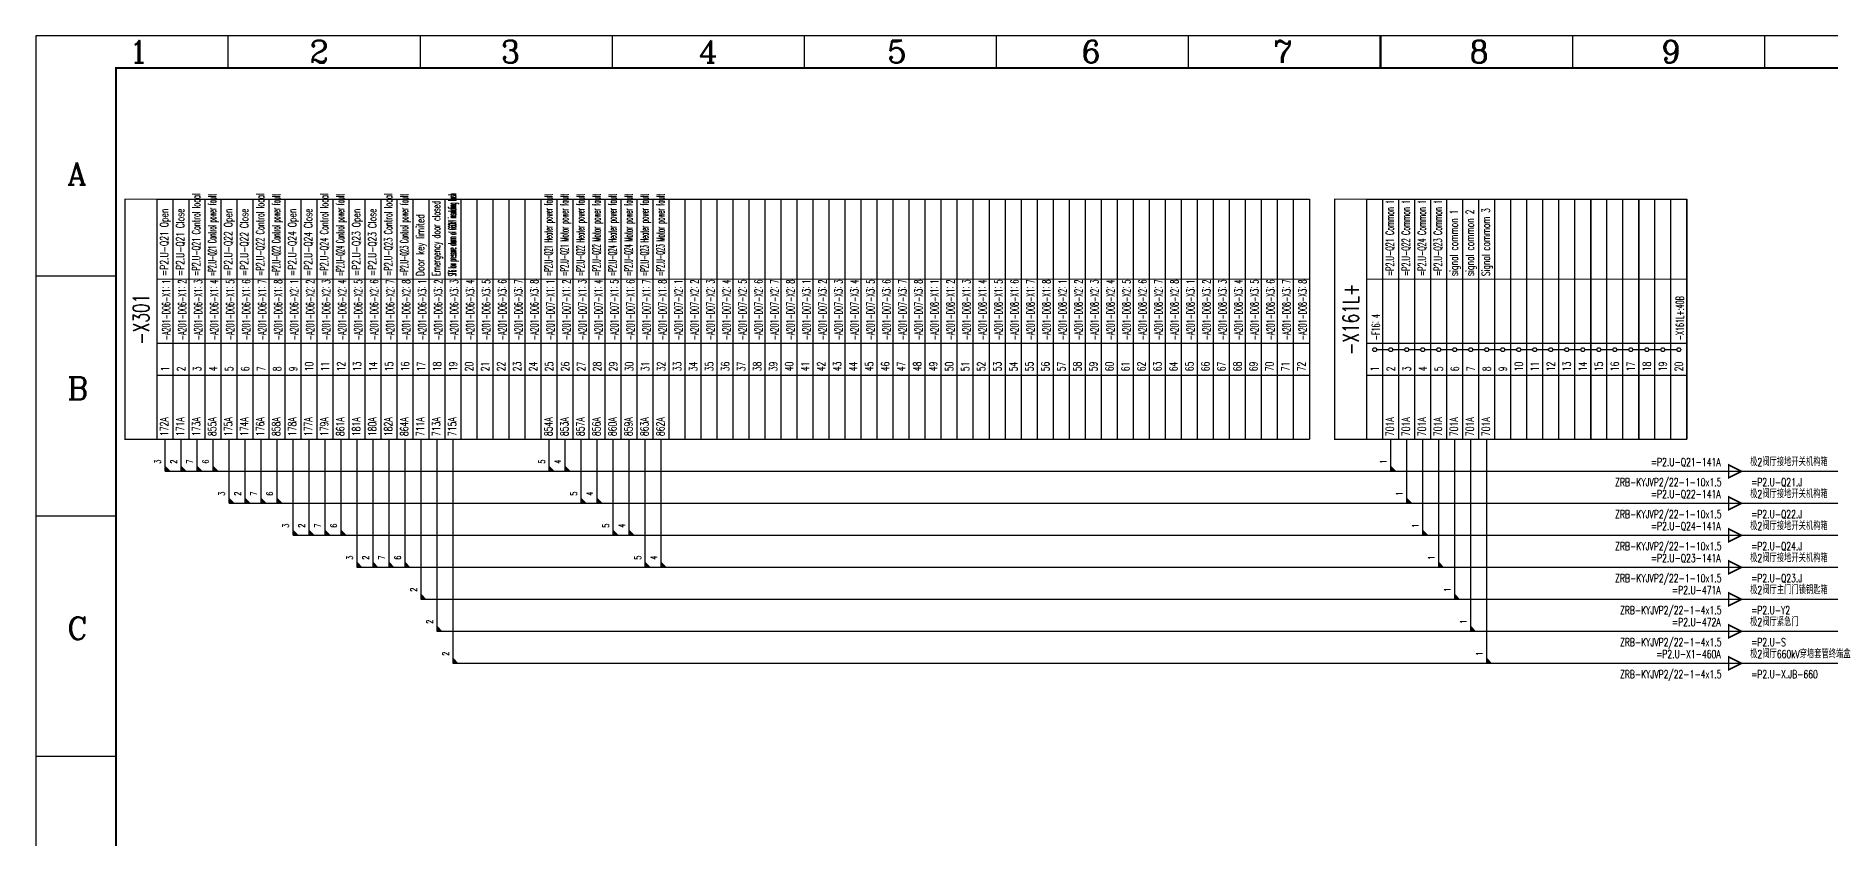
# Model space of a CAD drawing. Header units: millimetres. Extents: x 0 to 841, y 0 to 594.
# Drawn here: x 0 to 560, y 343 to 594 of the extents above; entities that cross this region are included whole.
import ezdxf
from ezdxf.enums import TextEntityAlignment as Align

# ---------------------------------------------------------------- set-up
doc = ezdxf.new("R2010")
doc.units = ezdxf.units.MM
doc.styles.add('ECL', font='SIMFANG_2312.TTF', dxfattribs={"width": 0.7, "height": 3})
doc.styles.add('elec', font='romans.shx', dxfattribs={"width": 0.7, "bigfont": 'hzdx1.shx'})
doc.styles.add('ROMANC', font='romanc')

# ---------------------------------------------------------------- blocks, each defined once
blk = doc.blocks.new('to')
at = {"const_width": 0.5}
blk.add_lwpolyline([(-4, 2), (-4, -2), (0, 0)], close=True, dxfattribs=at)
at = {"style": 'elec', "width": 0.7}
for tag, p in [('CABLECODE', (-6.5, 1.65)), ('CABLETYPE', (-6.23, -4.65))]:
    blk.add_attdef(tag, text='', height=2.5, dxfattribs=at).set_placement(p, align=Align.RIGHT)
for tag, p in [('EQUNAME', (2.72, 1.65)), ('EQUCODE', (3, -4.65))]:
    blk.add_attdef(tag, p, '', height=2.5, dxfattribs=at)
blk = doc.blocks.new('joinPtL')
for p, q in [((1.5, 0), (0, 1.5)), ((1, 0), (0, 1)), ((0.5, 0), (0, 0.5))]:
    blk.add_line(p, q)
at = {"style": 'elec', "width": 0.7}
blk.add_attdef('NO', text='', height=2, rotation=90, dxfattribs=at).set_placement((-2.31, 3.02), align=Align.MIDDLE)
blk = doc.blocks.new('XXDAFRAM-CH-HENG-A1')
at = {"color": 1}
for p, q in [((60, 594), (60, 584)), ((120, 594), (120, 584)), ((180, 594), (180, 584)), ((240, 594), (240, 584)), ((300, 594), (300, 584)), ((360, 594), (360, 584)), ((480, 594), (480, 584)), ((540, 594), (540, 584)), ((0, 519), (25, 519)), ((0, 444), (25, 444)), ((0, 369), (25, 369))]:
    blk.add_line(p, q, dxfattribs=at)
at = {"color": 1, "lineweight": 50}
blk.add_line((420, 594), (420, 584), dxfattribs=at)
at = {"color": 1}
blk.add_lwpolyline([(0, 0), (841, 0), (841, 594), (0, 594)], close=True, dxfattribs=at)
at = {"color": 1, "const_width": 0.6}
blk.add_lwpolyline([(25, 10), (831, 10), (831, 584), (25, 584)], close=True, dxfattribs=at)
at = {"color": 1, "style": 'ROMANC'}
for s, p in [('1', (29.09, 585.55)), ('2', (85.5, 585.55)), ('3', (145.25, 585.55)), ('4', (207.04, 585.55)), ('5', (266, 585.55)), ('6', (326.66, 585.55)), ('7', (386.56, 585.55)), ('8', (447.83, 585.55)), ('9', (507.73, 585.55)), ('A', (9.83, 547.46)), ('B', (9.83, 480.42)), ('C', (9.83, 405.42))]:
    blk.add_text(s, height=7, dxfattribs=at).set_placement(p)
at = {"linetype": 'Continuous', "style": 'ECL', "width": 0.7}
for tag, height, p in [('DESIGNSTATUS', 3.5, (818.85, 76.57)), ('DESIGNSTATUS', 3.5, (818.85, 76.57)), ('ENDESIGNSTATUS', 3.5, (818.89, 70.89)), ('ENDESIGNSTATUS', 3.5, (818.89, 70.89)), ('V', 4, (778.58, 63.46)), ('O', 4, (784.75, 63.46)), ('L', 4, (790.92, 63.46)), ('N', 4, (797.08, 63.46)), ('D', 4, (809.42, 63.46)), ('W', 4, (815.58, 63.46)), ('G', 4, (821.75, 63.46)), ('VEREN40', 4, (827.82, 63.3)), ('DWGNAME1', 5, (768.76, 48.81)), ('DWGENAME1', 5, (768.98, 42.71)), ('DWGNAME', 5, (768.73, 42.42)), ('DWGNAME2', 5, (769.11, 35.27)), ('DWGENAME', 5, (769.24, 35.31)), ('DWGENAME2', 5, (769.4, 28.81)), ('DWGNO', 5, (758.81, 15.14)), ('VEREN40', 4, (825.77, 15.22))]:
    blk.add_attdef(tag, text='', height=height, dxfattribs=at).set_placement(p, align=Align.MIDDLE)
at = {"style": 'ECL', "width": 0.7, "flags": 1}
for p in [(697.39, 48.28), (697.39, 40.28), (697.39, 32.28), (697.39, 24.28)]:
    blk.add_attdef('DATE', text='', height=5, dxfattribs=at).set_placement(p, align=Align.MIDDLE)
for tag, p in [('SJ1', (666.56, 44.28)), ('JH', (666.56, 36.28)), ('SH1', (666.56, 28.28)), ('PZ', (666.56, 20.28)), ('BL', (666.56, 10))]:
    blk.add_attdef(tag, p, '', height=5, dxfattribs=at)

msp = doc.modelspace()

# ---------------------------------------------------------------- linework, layer by layer
for p, q in [((37.84, 542.96), (397.84, 542.96)), ((37.84, 467.96), (37.84, 542.96)), ((42.84, 467.96), (42.84, 542.96)), ((47.84, 467.96), (47.84, 542.96)), ((52.84, 467.96), (52.84, 542.96)), ((57.84, 467.96), (57.84, 542.96)), ((62.84, 467.96), (62.84, 542.96)), ((67.84, 467.96), (67.84, 542.96)), ((72.84, 467.96), (72.84, 542.96)), ((77.84, 467.96), (77.84, 542.96)), ((82.84, 467.96), (82.84, 542.96)), ((87.84, 467.96), (87.84, 542.96)), ((92.84, 467.96), (92.84, 542.96)), ((97.84, 467.96), (97.84, 542.96)), ((102.84, 467.96), (102.84, 542.96)), ((107.84, 467.96), (107.84, 542.96)), ((112.84, 467.96), (112.84, 542.96)), ((117.84, 467.96), (117.84, 542.96)), ((122.84, 467.96), (122.84, 542.96)), ((127.84, 467.96), (127.84, 542.96)), ((132.84, 467.96), (132.84, 542.96)), ((137.84, 467.96), (137.84, 542.96)), ((142.84, 467.96), (142.84, 542.96)), ((147.84, 467.96), (147.84, 542.96)), ((152.84, 467.96), (152.84, 542.96)), ((157.84, 467.96), (157.84, 542.96)), ((162.84, 467.96), (162.84, 542.96)), ((167.84, 467.96), (167.84, 542.96)), ((172.84, 467.96), (172.84, 542.96)), ((177.84, 467.96), (177.84, 542.96)), ((182.84, 467.96), (182.84, 542.96)), ((187.84, 467.96), (187.84, 542.96)), ((192.84, 467.96), (192.84, 542.96)), ((197.84, 467.96), (197.84, 542.96)), ((202.84, 467.96), (202.84, 542.96)), ((207.84, 467.96), (207.84, 542.96)), ((212.84, 467.96), (212.84, 542.96)), ((217.84, 467.96), (217.84, 542.96)), ((222.84, 467.96), (222.84, 542.96)), ((227.84, 467.96), (227.84, 542.96)), ((232.84, 467.96), (232.84, 542.96)), ((237.84, 467.96), (237.84, 542.96)), ((242.84, 467.96), (242.84, 542.96)), ((247.84, 467.96), (247.84, 542.96)), ((252.84, 467.96), (252.84, 542.96)), ((257.84, 467.96), (257.84, 542.96)), ((262.84, 467.96), (262.84, 542.96)), ((267.84, 467.96), (267.84, 542.96)), ((272.84, 467.96), (272.84, 542.96)), ((277.84, 467.96), (277.84, 542.96)), ((282.84, 467.96), (282.84, 542.96)), ((287.84, 467.96), (287.84, 542.96)), ((292.84, 467.96), (292.84, 542.96)), ((297.84, 467.96), (297.84, 542.96)), ((302.84, 467.96), (302.84, 542.96)), ((307.84, 467.96), (307.84, 542.96)), ((312.84, 467.96), (312.84, 542.96)), ((317.84, 467.96), (317.84, 542.96)), ((322.84, 467.96), (322.84, 542.96)), ((327.84, 467.96), (327.84, 542.96)), ((332.84, 467.96), (332.84, 542.96)), ((337.84, 467.96), (337.84, 542.96)), ((342.84, 467.96), (342.84, 542.96)), ((347.84, 467.96), (347.84, 542.96)), ((352.84, 467.96), (352.84, 542.96)), ((357.84, 467.96), (357.84, 542.96)), ((362.84, 467.96), (362.84, 542.96)), ((367.84, 467.96), (367.84, 542.96)), ((372.84, 467.96), (372.84, 542.96)), ((377.84, 467.96), (377.84, 542.96)), ((382.84, 467.96), (382.84, 542.96)), ((387.84, 467.96), (387.84, 542.96)), ((392.84, 467.96), (392.84, 542.96)), ((397.84, 542.96), (397.84, 467.96)), ((415.72, 542.96), (515.72, 542.96)), ((415.72, 467.96), (415.72, 542.96)), ((420.72, 467.96), (420.72, 542.96)), ((425.72, 467.96), (425.72, 542.96)), ((430.72, 467.96), (430.72, 542.96)), ((435.72, 467.96), (435.72, 542.96)), ((440.72, 467.96), (440.72, 542.96)), ((445.72, 467.96), (445.72, 542.96)), ((450.72, 467.96), (450.72, 542.96)), ((455.72, 467.96), (455.72, 542.96)), ((460.72, 467.96), (460.72, 542.96)), ((465.72, 467.96), (465.72, 542.96)), ((470.72, 467.96), (470.72, 542.96)), ((475.72, 467.96), (475.72, 542.96)), ((480.72, 467.96), (480.72, 542.96)), ((485.72, 542.96), (485.72, 467.96)), ((485.72, 467.96), (485.72, 542.96)), ((490.72, 467.96), (490.72, 542.96)), ((495.72, 467.96), (495.72, 542.96)), ((500.72, 542.96), (500.72, 467.96)), ((500.72, 467.96), (500.72, 542.96)), ((505.72, 467.96), (505.72, 542.96)), ((510.72, 467.96), (510.72, 542.96)), ((515.72, 542.96), (515.72, 467.96)), ((515.72, 467.96), (515.72, 542.96)), ((37.84, 467.96), (397.84, 467.96)), ((415.72, 467.96), (515.72, 467.96))]:
    msp.add_line(p, q)
at = {"color": 1, "const_width": 0.35}
for points in [[(27.84, 542.96), (37.84, 542.96), (37.84, 467.96), (27.84, 467.96)], [(405.72, 542.96), (415.72, 542.96), (415.72, 467.96), (405.72, 467.96)]]:
    msp.add_lwpolyline(points, close=True, dxfattribs=at)
for points in [[(397.84, 517.96), (37.84, 517.96)], [(515.72, 517.96), (415.72, 517.96)], [(397.84, 497.96), (37.84, 497.96)], [(515.72, 497.96), (415.72, 497.96)], [(397.84, 487.96), (37.84, 487.96)], [(515.72, 487.96), (415.72, 487.96)]]:
    msp.add_lwpolyline(points, dxfattribs=at)
at = {"color": 2, "const_width": 0.35}
for points in [[(418.82, 495.96), (422.62, 495.96)], [(423.82, 495.96), (427.62, 495.96)], [(428.82, 495.96), (432.62, 495.96)], [(433.82, 495.96), (437.62, 495.96)], [(438.82, 495.96), (442.62, 495.96)], [(443.82, 495.96), (447.62, 495.96)], [(448.82, 495.96), (452.62, 495.96)], [(453.82, 495.96), (457.62, 495.96)], [(458.82, 495.96), (462.62, 495.96)], [(463.82, 495.96), (467.62, 495.96)], [(468.82, 495.96), (472.62, 495.96)], [(473.82, 495.96), (477.62, 495.96)], [(478.82, 495.96), (482.62, 495.96)], [(483.82, 495.96), (487.62, 495.96)], [(488.82, 495.96), (492.62, 495.96)], [(493.82, 495.96), (497.62, 495.96)], [(498.82, 495.96), (502.62, 495.96)], [(503.82, 495.96), (507.62, 495.96)], [(508.82, 495.96), (512.62, 495.96)]]:
    msp.add_lwpolyline(points, dxfattribs=at)
for points in [[(40.34, 457.96), (40.34, 467.96), (40.34, 467.96), (40.34, 467.96)], [(45.34, 457.96), (45.34, 467.96), (45.34, 467.96), (45.34, 467.96)], [(50.34, 457.96), (50.34, 467.96), (50.34, 467.96), (50.34, 467.96)], [(55.34, 457.96), (55.34, 467.96), (55.34, 467.96), (55.34, 467.96)], [(60.34, 447.96), (60.34, 467.96), (60.34, 467.96), (60.34, 467.96)], [(65.34, 447.96), (65.34, 467.96), (65.34, 467.96), (65.34, 467.96)], [(70.34, 447.96), (70.34, 467.96), (70.34, 467.96), (70.34, 467.96)], [(75.34, 447.96), (75.34, 467.96), (75.34, 467.96), (75.34, 467.96)], [(80.34, 437.96), (80.34, 467.96), (80.34, 467.96), (80.34, 467.96)], [(85.34, 437.96), (85.34, 467.96), (85.34, 467.96), (85.34, 467.96)], [(90.34, 437.96), (90.34, 467.96), (90.34, 467.96), (90.34, 467.96)], [(95.34, 437.96), (95.34, 467.96), (95.34, 467.96), (95.34, 467.96)], [(100.34, 427.96), (100.34, 467.96), (100.34, 467.96), (100.34, 467.96)], [(105.34, 427.96), (105.34, 467.96), (105.34, 467.96), (105.34, 467.96)], [(110.34, 427.96), (110.34, 467.96), (110.34, 467.96), (110.34, 467.96)], [(115.34, 427.96), (115.34, 467.96), (115.34, 467.96), (115.34, 467.96)], [(120.34, 417.96), (120.34, 467.96), (120.34, 467.96), (120.34, 467.96)], [(125.34, 407.96), (125.34, 467.96), (125.34, 467.96), (125.34, 467.96)], [(130.34, 397.96), (130.34, 467.96), (130.34, 467.96), (130.34, 467.96)], [(160.34, 457.96), (160.34, 467.96), (160.34, 467.96), (160.34, 467.96)], [(165.34, 457.96), (165.34, 467.96), (165.34, 467.96), (165.34, 467.96)], [(170.34, 447.96), (170.34, 467.96), (170.34, 467.96), (170.34, 467.96)], [(175.34, 447.96), (175.34, 467.96), (175.34, 467.96), (175.34, 467.96)], [(180.34, 437.96), (180.34, 467.96), (180.34, 467.96), (180.34, 467.96)], [(185.34, 437.96), (185.34, 467.96), (185.34, 467.96), (185.34, 467.96)], [(190.34, 427.96), (190.34, 467.96), (190.34, 467.96), (190.34, 467.96)], [(195.34, 427.96), (195.34, 467.96), (195.34, 467.96), (195.34, 467.96)], [(423.22, 457.96), (423.22, 467.96), (423.22, 467.96), (423.22, 467.96)], [(428.22, 447.96), (428.22, 467.96), (428.22, 467.96), (428.22, 467.96)], [(433.22, 437.96), (433.22, 467.96), (433.22, 467.96), (433.22, 467.96)], [(438.22, 427.96), (438.22, 467.96), (438.22, 467.96), (438.22, 467.96)], [(443.22, 417.96), (443.22, 467.96), (443.22, 467.96), (443.22, 467.96)], [(448.22, 407.96), (448.22, 467.96), (448.22, 467.96), (448.22, 467.96)], [(453.22, 397.96), (453.22, 467.96), (453.22, 467.96), (453.22, 467.96)]]:
    msp.add_lwpolyline(points)
at = {"color": 7}
for points in [[(40.34, 457.96, 0.5, 0.5, 0), (574.79, 457.96, 2, 0, 0), (582.79, 457.96, 0, 0, 0)], [(60.34, 447.96, 0.5, 0.5, 0), (574.79, 447.96, 2, 0, 0), (582.79, 447.96, 0, 0, 0)], [(80.34, 437.96, 0.5, 0.5, 0), (574.79, 437.96, 2, 0, 0), (582.79, 437.96, 0, 0, 0)], [(100.34, 427.96, 0.5, 0.5, 0), (574.79, 427.96, 2, 0, 0), (582.79, 427.96, 0, 0, 0)], [(120.34, 417.96, 0.5, 0.5, 0), (574.79, 417.96, 2, 0, 0), (582.79, 417.96, 0, 0, 0)], [(125.34, 407.96, 0.5, 0.5, 0), (574.79, 407.96, 2, 0, 0), (582.79, 407.96, 0, 0, 0)], [(130.34, 397.96, 0.5, 0.5, 0), (574.79, 397.96, 2, 0, 0), (582.79, 397.96, 0, 0, 0)]]:
    msp.add_lwpolyline(points, format="xyseb", dxfattribs=at)
at = {"color": 2}
for centre in [(418.22, 495.96), (423.22, 495.96), (428.22, 495.96), (433.22, 495.96), (438.22, 495.96), (443.22, 495.96), (448.22, 495.96), (453.22, 495.96), (458.22, 495.96), (463.22, 495.96), (468.22, 495.96), (473.22, 495.96), (478.22, 495.96), (483.22, 495.96), (488.22, 495.96), (493.22, 495.96), (498.22, 495.96), (503.22, 495.96), (508.22, 495.96), (513.22, 495.96)]:
    msp.add_circle(centre, 0.6, dxfattribs=at)

# ---------------------------------------------------------------- block references
msp.add_blockref('XXDAFRAM-CH-HENG-A1', (0, 0))
for name, p, values in [('joinPtL', (40.34, 457.96), {'NO': '3'}), ('joinPtL', (45.34, 457.96), {'NO': '2'}), ('joinPtL', (50.34, 457.96), {'NO': '7'}), ('joinPtL', (55.34, 457.96), {'NO': '6'}), ('joinPtL', (160.34, 457.96), {'NO': '5'}), ('joinPtL', (165.34, 457.96), {'NO': '4'}), ('joinPtL', (423.22, 457.96), {'NO': '1'}), ('to', (532.79, 457.96), {'EQUNAME': '极2阀厅接地开关机构箱', 'CABLECODE': '=P2.U-Q21-141A', 'EQUCODE': '=P2.U-Q21.J', 'CABLETYPE': 'ZRB-KYJVP2/22-1-10x1.5'}), ('joinPtL', (60.34, 447.96), {'NO': '3'}), ('joinPtL', (65.34, 447.96), {'NO': '2'}), ('joinPtL', (70.34, 447.96), {'NO': '7'}), ('joinPtL', (75.34, 447.96), {'NO': '6'}), ('joinPtL', (170.34, 447.96), {'NO': '5'}), ('joinPtL', (175.34, 447.96), {'NO': '4'}), ('joinPtL', (428.22, 447.96), {'NO': '1'}), ('to', (532.79, 447.96), {'EQUNAME': '极2阀厅接地开关机构箱', 'CABLECODE': '=P2.U-Q22-141A', 'EQUCODE': '=P2.U-Q22.J', 'CABLETYPE': 'ZRB-KYJVP2/22-1-10x1.5'}), ('joinPtL', (80.34, 437.96), {'NO': '3'}), ('joinPtL', (85.34, 437.96), {'NO': '2'}), ('joinPtL', (90.34, 437.96), {'NO': '7'}), ('joinPtL', (95.34, 437.96), {'NO': '6'}), ('joinPtL', (180.34, 437.96), {'NO': '5'}), ('joinPtL', (185.34, 437.96), {'NO': '4'}), ('joinPtL', (433.22, 437.96), {'NO': '1'}), ('to', (532.79, 437.96), {'EQUNAME': '极2阀厅接地开关机构箱', 'CABLECODE': '=P2.U-Q24-141A', 'EQUCODE': '=P2.U-Q24.J', 'CABLETYPE': 'ZRB-KYJVP2/22-1-10x1.5'}), ('to', (532.79, 427.96), {'EQUNAME': '极2阀厅接地开关机构箱', 'CABLECODE': '=P2.U-Q23-141A', 'EQUCODE': '=P2.U-Q23.J', 'CABLETYPE': 'ZRB-KYJVP2/22-1-10x1.5'}), ('joinPtL', (100.34, 427.96), {'NO': '3'}), ('joinPtL', (105.34, 427.96), {'NO': '2'}), ('joinPtL', (110.34, 427.96), {'NO': '7'}), ('joinPtL', (115.34, 427.96), {'NO': '6'}), ('joinPtL', (190.34, 427.96), {'NO': '5'}), ('joinPtL', (195.34, 427.96), {'NO': '4'}), ('joinPtL', (438.22, 427.96), {'NO': '1'}), ('joinPtL', (120.34, 417.96), {'NO': '2'}), ('joinPtL', (443.22, 417.96), {'NO': '1'}), ('to', (532.79, 417.96), {'EQUNAME': '极2阀厅主门门锁钥匙箱', 'CABLECODE': '=P2.U-471A', 'EQUCODE': '=P2.U-Y2', 'CABLETYPE': 'ZRB-KYJVP2/22-1-4x1.5'}), ('joinPtL', (125.34, 407.96), {'NO': '2'}), ('joinPtL', (448.22, 407.96), {'NO': '1'}), ('to', (532.79, 407.96), {'EQUNAME': '极2阀厅紧急门', 'CABLECODE': '=P2.U-472A', 'EQUCODE': '=P2.U-S', 'CABLETYPE': 'ZRB-KYJVP2/22-1-4x1.5'}), ('joinPtL', (130.34, 397.96), {'NO': '2'}), ('joinPtL', (453.22, 397.96), {'NO': '1'}), ('to', (532.79, 397.96), {'EQUNAME': '极2阀厅660kV穿墙套管终端盒', 'CABLECODE': '=P2.U-X1-460A', 'EQUCODE': '=P2.U-X.JB-660', 'CABLETYPE': 'ZRB-KYJVP2/22-1-4x1.5'})]:
    msp.add_blockref(name, p).add_auto_attribs(values)

# ---------------------------------------------------------------- texts
at = {"color": 0, "style": 'elec'}
for s, width, p in [('=P2.U-Q21 Open', 0.7, (41.34, 518.96)), ('=P2.U-Q21 Close', 0.687184, (46.34, 518.96)), ('=P2.U-Q21 Control local', 0.489989, (51.34, 518.96)), ('=P2.U-Q21 Control power fault', 0.386832, (56.34, 518.96)), ('=P2.U-Q22 Open', 0.7, (61.34, 518.96)), ('=P2.U-Q22 Close', 0.687184, (66.34, 518.96)), ('=P2.U-Q22 Control local', 0.489989, (71.34, 518.96)), ('=P2.U-Q22 Control power fault', 0.386832, (76.34, 518.96)), ('=P2.U-Q24 Open', 0.7, (81.34, 518.96)), ('=P2.U-Q24 Close', 0.687184, (86.34, 518.96)), ('=P2.U-Q24 Control local', 0.489989, (91.34, 518.96)), ('=P2.U-Q24 Control power fault', 0.386832, (96.34, 518.96)), ('=P2.U-Q23 Open', 0.7, (101.34, 518.96)), ('=P2.U-Q23 Close', 0.687184, (106.34, 518.96)), ('=P2.U-Q23 Control local', 0.489989, (111.34, 518.96)), ('=P2.U-Q23 Control power fault', 0.386832, (116.34, 518.96)), ('Emergency door closed', 0.5318, (126.34, 518.96)), ('SF6 low pressure alarm of 660kV insulating bush', 0.249925, (131.34, 518.96)), ('=P2.U-Q21 Heater power fault', 0.39393, (161.34, 518.96)), ('=P2.U-Q21 Motor power fault', 0.406359, (166.34, 518.96)), ('=P2.U-Q22 Heater power fault', 0.39393, (171.34, 518.96)), ('=P2.U-Q22 Motor power fault', 0.406359, (176.34, 518.96)), ('=P2.U-Q24 Heater power fault', 0.39393, (181.34, 518.96)), ('=P2.U-Q24 Motor power fault', 0.406359, (186.34, 518.96)), ('=P2.U-Q23 Heater power fault', 0.39393, (191.34, 518.96)), ('=P2.U-Q23 Motor power fault', 0.406359, (196.34, 518.96)), ('=P2.U-Q21 Common 1', 0.53034, (424.22, 518.96)), ('=P2.U-Q22 Common 1', 0.53034, (429.22, 518.96)), ('=P2.U-Q24 Common 1', 0.53034, (434.22, 518.96)), ('=P2.U-Q23 Common 1', 0.53034, (439.22, 518.96)), ('signal common 1', 0.7, (444.22, 518.96)), ('signal common 2', 0.7, (449.22, 518.96)), ('Signal commom 3', 0.679576, (454.22, 518.96)), ('Door key limited', 0.7, (121.34, 518.96)), ('1', 0.7, (41.59, 489.21)), ('2', 0.7, (46.59, 489.21)), ('3', 0.7, (51.59, 489.21)), ('4', 0.7, (56.59, 489.21)), ('5', 0.7, (61.59, 489.21)), ('6', 0.7, (66.59, 489.21)), ('7', 0.7, (71.59, 489.21)), ('8', 0.7, (76.59, 489.21)), ('9', 0.7, (81.59, 489.21)), ('10', 0.7, (86.59, 489.21)), ('11', 0.7, (91.59, 489.21)), ('12', 0.7, (96.59, 489.21)), ('13', 0.7, (101.59, 489.21)), ('14', 0.7, (106.59, 489.21)), ('15', 0.7, (111.59, 489.21)), ('16', 0.7, (116.59, 489.21)), ('17', 0.7, (121.59, 489.21)), ('18', 0.7, (126.59, 489.21)), ('19', 0.7, (131.59, 489.21)), ('20', 0.7, (136.59, 489.21)), ('21', 0.7, (141.59, 489.21)), ('22', 0.7, (146.59, 489.21)), ('23', 0.7, (151.59, 489.21)), ('24', 0.7, (156.59, 489.21)), ('25', 0.7, (161.59, 489.21)), ('26', 0.7, (166.59, 489.21)), ('27', 0.7, (171.59, 489.21)), ('28', 0.7, (176.59, 489.21)), ('29', 0.7, (181.59, 489.21)), ('30', 0.7, (186.59, 489.21)), ('31', 0.7, (191.59, 489.21)), ('32', 0.7, (196.59, 489.21)), ('33', 0.7, (201.59, 489.21)), ('34', 0.7, (206.59, 489.21)), ('35', 0.7, (211.59, 489.21)), ('36', 0.7, (216.59, 489.21)), ('37', 0.7, (221.59, 489.21)), ('38', 0.7, (226.59, 489.21)), ('39', 0.7, (231.59, 489.21)), ('40', 0.7, (236.59, 489.21)), ('41', 0.7, (241.59, 489.21)), ('42', 0.7, (246.59, 489.21)), ('43', 0.7, (251.59, 489.21)), ('44', 0.7, (256.59, 489.21)), ('45', 0.7, (261.59, 489.21)), ('46', 0.7, (266.59, 489.21)), ('47', 0.7, (271.59, 489.21)), ('48', 0.7, (276.59, 489.21)), ('49', 0.7, (281.59, 489.21)), ('50', 0.7, (286.59, 489.21)), ('51', 0.7, (291.59, 489.21)), ('52', 0.7, (296.59, 489.21)), ('53', 0.7, (301.59, 489.21)), ('54', 0.7, (306.59, 489.21)), ('55', 0.7, (311.59, 489.21)), ('56', 0.7, (316.59, 489.21)), ('57', 0.7, (321.59, 489.21)), ('58', 0.7, (326.59, 489.21)), ('59', 0.7, (331.59, 489.21)), ('60', 0.7, (336.59, 489.21)), ('61', 0.7, (341.59, 489.21)), ('62', 0.7, (346.59, 489.21)), ('63', 0.7, (351.59, 489.21)), ('64', 0.7, (356.59, 489.21)), ('65', 0.7, (361.59, 489.21)), ('66', 0.7, (366.59, 489.21)), ('67', 0.7, (371.59, 489.21)), ('68', 0.7, (376.59, 489.21)), ('69', 0.7, (381.59, 489.21)), ('70', 0.7, (386.59, 489.21)), ('71', 0.7, (391.59, 489.21)), ('72', 0.7, (396.59, 489.21)), ('1', 0.7, (419.47, 489.21)), ('2', 0.7, (424.47, 489.21)), ('3', 0.7, (429.47, 489.21)), ('4', 0.7, (434.47, 489.21)), ('5', 0.7, (439.47, 489.21)), ('6', 0.7, (444.47, 489.21)), ('7', 0.7, (449.47, 489.21)), ('8', 0.7, (454.47, 489.21)), ('9', 0.7, (459.47, 489.21)), ('10', 0.7, (464.47, 489.21)), ('11', 0.7, (469.47, 489.21)), ('12', 0.7, (474.47, 489.21)), ('13', 0.7, (479.47, 489.21)), ('14', 0.7, (484.47, 489.21)), ('15', 0.7, (489.47, 489.21)), ('16', 0.7, (494.47, 489.21)), ('17', 0.7, (499.47, 489.21)), ('18', 0.7, (504.47, 489.21)), ('19', 0.7, (509.47, 489.21)), ('20', 0.7, (514.47, 489.21)), ('172A', 0.7, (41.34, 468.96)), ('171A', 0.7, (46.34, 468.96)), ('173A', 0.7, (51.34, 468.96)), ('855A', 0.7, (56.34, 468.96)), ('175A', 0.7, (61.34, 468.96)), ('174A', 0.7, (66.34, 468.96)), ('176A', 0.7, (71.34, 468.96)), ('858A', 0.7, (76.34, 468.96)), ('178A', 0.7, (81.34, 468.96)), ('177A', 0.7, (86.34, 468.96)), ('179A', 0.7, (91.34, 468.96)), ('861A', 0.7, (96.34, 468.96)), ('181A', 0.7, (101.34, 468.96)), ('180A', 0.7, (106.34, 468.96)), ('182A', 0.7, (111.34, 468.96)), ('864A', 0.7, (116.34, 468.96)), ('711A', 0.7, (121.34, 468.96)), ('713A', 0.7, (126.34, 468.96)), ('715A', 0.7, (131.34, 468.96)), ('854A', 0.7, (161.34, 468.96)), ('853A', 0.7, (166.34, 468.96)), ('857A', 0.7, (171.34, 468.96)), ('856A', 0.7, (176.34, 468.96)), ('860A', 0.7, (181.34, 468.96)), ('859A', 0.7, (186.34, 468.96)), ('863A', 0.7, (191.34, 468.96)), ('862A', 0.7, (196.34, 468.96)), ('701A', 0.7, (424.22, 468.96)), ('701A', 0.7, (429.22, 468.96)), ('701A', 0.7, (434.22, 468.96)), ('701A', 0.7, (439.22, 468.96)), ('701A', 0.7, (444.22, 468.96)), ('701A', 0.7, (449.22, 468.96)), ('701A', 0.7, (454.22, 468.96))]:
    msp.add_text(s, height=2.5, rotation=90, dxfattribs=dict(at, width=width)).set_placement(p)
at = {"color": 0, "style": 'elec', "width": 0.7}
for s, p in [('-X161L+', (410.72, 505.46)), ('-X301', (32.84, 505.46))]:
    msp.add_text(s, height=5, rotation=90, dxfattribs=at).set_placement(p, align=Align.MIDDLE)
at = {"color": 6, "style": 'elec', "width": 0.5}
for s, p in [('-A201-D06-X1：1', (41.96, 498.91)), ('-A201-D06-X1：2', (46.96, 498.91)), ('-A201-D06-X1：3', (51.96, 498.91)), ('-A201-D06-X1：4', (56.96, 498.91)), ('-A201-D06-X1：5', (61.96, 498.91)), ('-A201-D06-X1：6', (66.96, 498.91)), ('-A201-D06-X1：7', (71.96, 498.91)), ('-A201-D06-X1：8', (76.96, 498.91)), ('-A201-D06-X2：1', (81.96, 498.91)), ('-A201-D06-X2：2', (86.96, 498.91)), ('-A201-D06-X2：3', (91.96, 498.91)), ('-A201-D06-X2：4', (96.96, 498.91)), ('-A201-D06-X2：5', (101.96, 498.91)), ('-A201-D06-X2：6', (106.96, 498.91)), ('-A201-D06-X2：7', (111.96, 498.91)), ('-A201-D06-X2：8', (116.96, 498.91)), ('-A201-D06-X3：1', (121.96, 498.91)), ('-A201-D06-X3：2', (126.96, 498.91)), ('-A201-D06-X3：3', (131.96, 498.91)), ('-A201-D06-X3：4', (136.96, 498.91)), ('-A201-D06-X3：5', (141.96, 498.91)), ('-A201-D06-X3：6', (146.96, 498.91)), ('-A201-D06-X3：7', (151.96, 498.91)), ('-A201-D06-X3：8', (156.96, 498.91)), ('-A201-D07-X1：1', (161.96, 498.91)), ('-A201-D07-X1：2', (166.96, 498.91)), ('-A201-D07-X1：3', (171.96, 498.91)), ('-A201-D07-X1：4', (176.96, 498.91)), ('-A201-D07-X1：5', (181.96, 498.91)), ('-A201-D07-X1：6', (186.96, 498.91)), ('-A201-D07-X1：7', (191.96, 498.91)), ('-A201-D07-X1：8', (196.96, 498.91)), ('-A201-D07-X2：1', (201.96, 498.91)), ('-A201-D07-X2：2', (206.96, 498.91)), ('-A201-D07-X2：3', (211.96, 498.91)), ('-A201-D07-X2：4', (216.96, 498.91)), ('-A201-D07-X2：5', (221.96, 498.91)), ('-A201-D07-X2：6', (226.96, 498.91)), ('-A201-D07-X2：7', (231.96, 498.91)), ('-A201-D07-X2：8', (236.96, 498.91)), ('-A201-D07-X3：1', (241.96, 498.91)), ('-A201-D07-X3：2', (246.96, 498.91)), ('-A201-D07-X3：3', (251.96, 498.91)), ('-A201-D07-X3：4', (256.96, 498.91)), ('-A201-D07-X3：5', (261.96, 498.91)), ('-A201-D07-X3：6', (266.96, 498.91)), ('-A201-D07-X3：7', (271.96, 498.91)), ('-A201-D07-X3：8', (276.96, 498.91)), ('-A201-D08-X1：1', (281.96, 498.91)), ('-A201-D08-X1：2', (286.96, 498.91)), ('-A201-D08-X1：3', (291.96, 498.91)), ('-A201-D08-X1：4', (296.96, 498.91)), ('-A201-D08-X1：5', (301.96, 498.91)), ('-A201-D08-X1：6', (306.96, 498.91)), ('-A201-D08-X1：7', (311.96, 498.91)), ('-A201-D08-X1：8', (316.96, 498.91)), ('-A201-D08-X2：1', (321.96, 498.91)), ('-A201-D08-X2：2', (326.96, 498.91)), ('-A201-D08-X2：3', (331.96, 498.91)), ('-A201-D08-X2：4', (336.96, 498.91)), ('-A201-D08-X2：5', (341.96, 498.91)), ('-A201-D08-X2：6', (346.96, 498.91)), ('-A201-D08-X2：7', (351.96, 498.91)), ('-A201-D08-X2：8', (356.96, 498.91)), ('-A201-D08-X3：1', (361.96, 498.91)), ('-A201-D08-X3：2', (366.96, 498.91)), ('-A201-D08-X3：3', (371.96, 498.91)), ('-A201-D08-X3：4', (376.96, 498.91)), ('-A201-D08-X3：5', (381.96, 498.91)), ('-A201-D08-X3：6', (386.96, 498.91)), ('-A201-D08-X3：7', (391.96, 498.91)), ('-A201-D08-X3：8', (396.96, 498.91)), ('-X161L+:40B', (514.83, 498.91)), ('-F16：4', (419.83, 498.91))]:
    msp.add_text(s, height=2.5, rotation=90, dxfattribs=at).set_placement(p)

doc.saveas('drawing.dxf')
